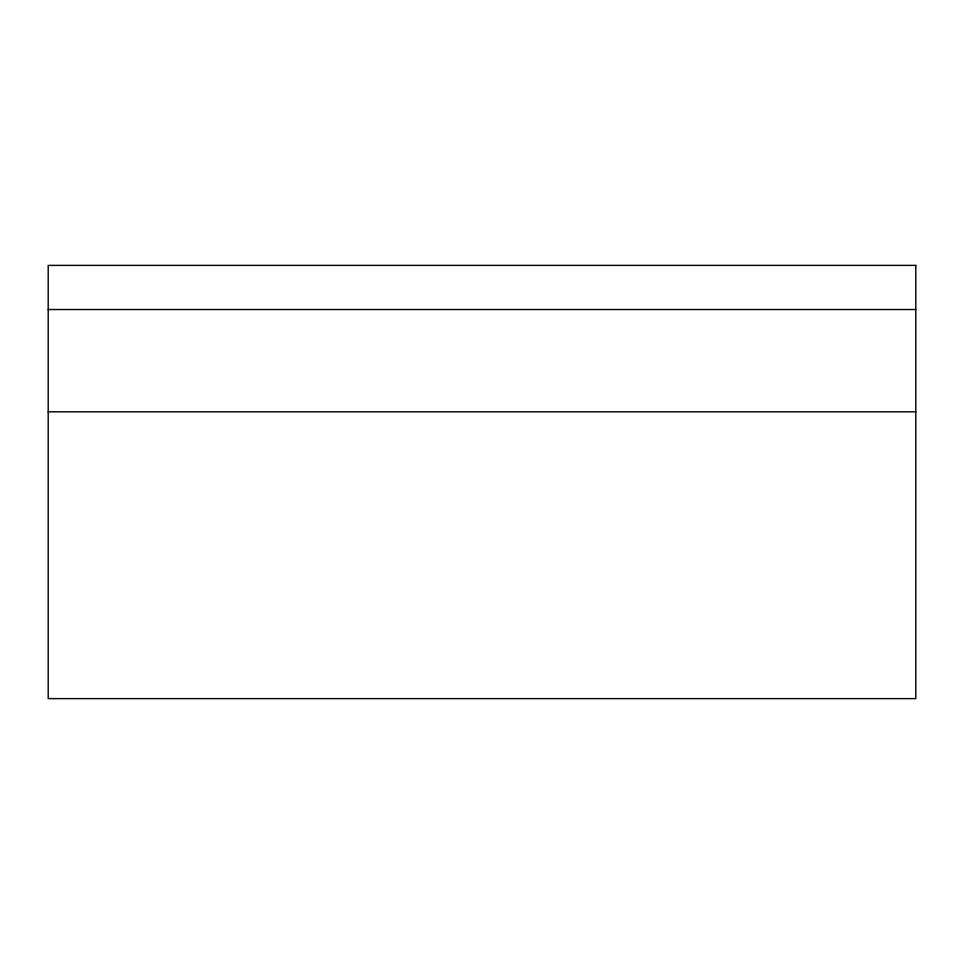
<?xml version="1.0" encoding="UTF-8"?>
<svg xmlns="http://www.w3.org/2000/svg" width="964" height="964" viewBox="0 0 964 964"><rect width="100%" height="100%" fill="white"/><g stroke="black" fill="none" stroke-linecap="round" stroke-linejoin="round"><path stroke-width="1.45" d="M48.2 309.528L915.8 309.528M48.2 411.809L915.8 411.809M915.8 265.389L48.2 265.389L48.2 698.611L915.8 698.611L915.8 265.389"/></g></svg>
